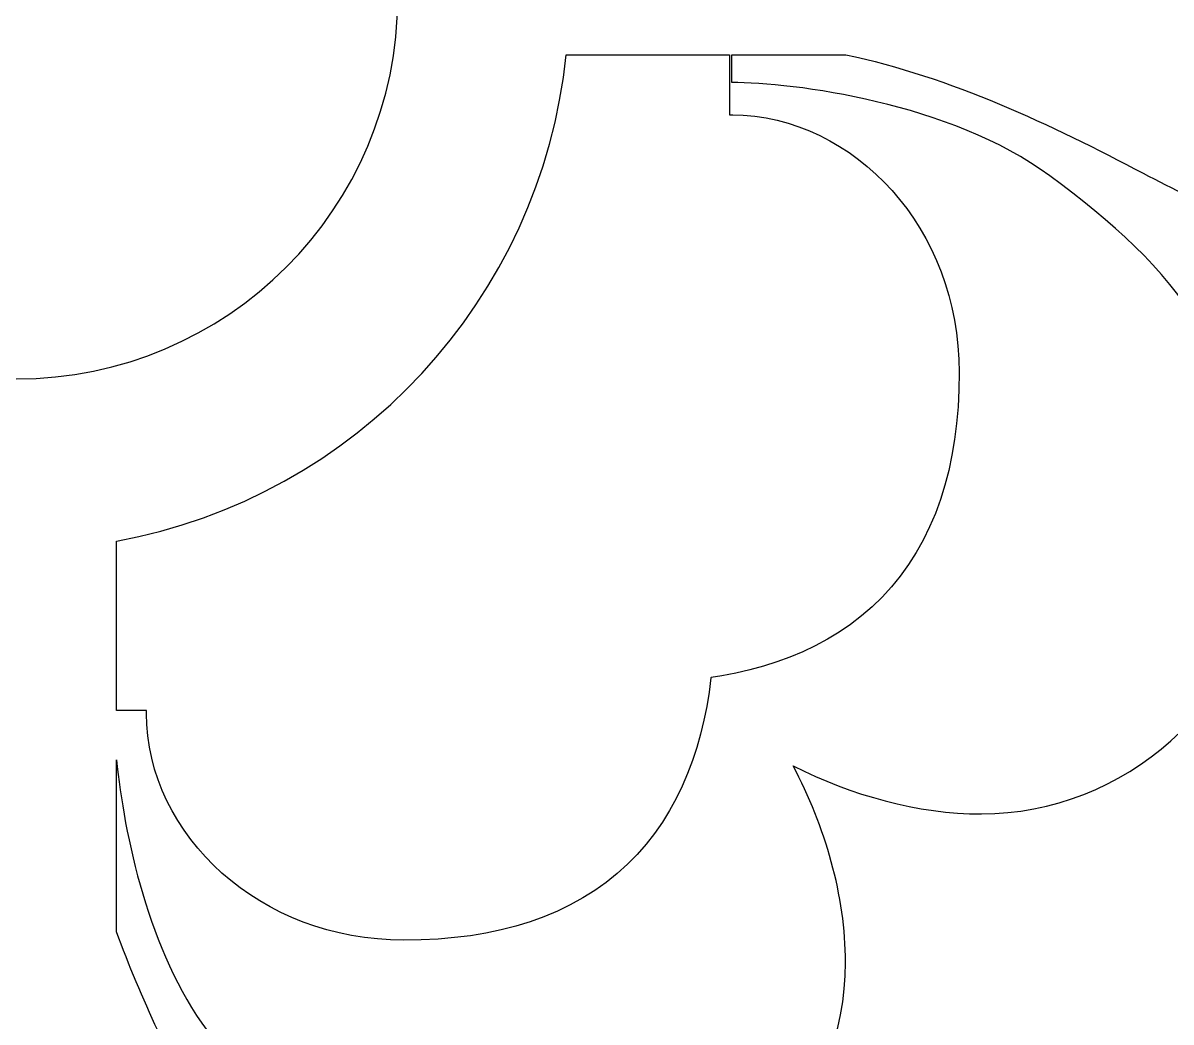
# Model space of a CAD drawing. Header units: centimetres. Extents: x 13.8 to 19.6, y -9 to 9.
# Drawn here: x 15.408 to 16.071, y -6.788 to -6.211 of the extents above; entities that cross this region are included whole.
import ezdxf

# ---------------------------------------------------------------- set-up
doc = ezdxf.new("R2010")
doc.units = ezdxf.units.CM
doc.header["$MEASUREMENT"] = 0
doc.layers.add('layer 1', color=7, linetype='Continuous')

msp = doc.modelspace()

# ---------------------------------------------------------------- linework, layer by layer
at = {"layer": 'layer 1', "color": 250, "lineweight": 30}
for points, knots in [([(13.81568, -9.00019), (13.81568, -9.00019), (13.81568, -7.7491), (13.81568, -7.7491), (13.81568, -7.7491), (13.81568, -7.7491), (13.81568, -7.63661), (13.81568, -7.63661), (13.81568, -7.63661), (13.81568, -7.63661), (13.81568, -7.23319), (13.81568, -7.23319), (13.81568, -7.23319), (13.81568, -7.23319), (13.81568, -7.03897), (13.81568, -7.03897), (13.81568, -7.03897), (13.81568, -7.03897), (13.81568, -5.26695), (13.81568, -5.26695), (13.81568, -5.26695), (13.81568, -5.26695), (13.81568, -5.15446), (13.81568, -5.15446), (13.81568, -5.15446), (13.81568, -5.15446), (13.81568, -4.75104), (13.81568, -4.75104), (13.81568, -4.75104), (13.81568, -4.75104), (13.81568, -4.55682), (13.81568, -4.55682), (13.81568, -4.55682), (13.81568, -4.55682), (13.81568, -2.7848), (13.81568, -2.7848), (13.81568, -2.7848), (13.81568, -2.7848), (13.81568, -2.67231), (13.81568, -2.67231), (13.81568, -2.67231), (13.81568, -2.67231), (13.81568, -2.26889), (13.81568, -2.26889), (13.81568, -2.26889), (13.81568, -2.26889), (13.81568, -2.07467), (13.81568, -2.07467), (13.81568, -2.07467), (13.81568, -2.07467), (13.81568, -0.30265), (13.81568, -0.30265), (13.81568, -0.30265), (13.81568, -0.30265), (13.81568, -0.19016), (13.81568, -0.19016), (13.81568, -0.19016), (13.81568, -0.19016), (13.81568, 0.21326), (13.81568, 0.21326), (13.81568, 0.21326), (13.81568, 0.21326), (13.81568, 0.40748), (13.81568, 0.40748), (13.81568, 0.40748), (13.81568, 0.40748), (13.81568, 2.1795), (13.81568, 2.1795), (13.81568, 2.1795), (13.81568, 2.1795), (13.81568, 2.29199), (13.81568, 2.29199), (13.81568, 2.29199), (13.81568, 2.29199), (13.81568, 2.69541), (13.81568, 2.69541), (13.81568, 2.69541), (13.81568, 2.69541), (13.81568, 2.88963), (13.81568, 2.88963), (13.81568, 2.88963), (13.81568, 2.88963), (13.81568, 4.66165), (13.81568, 4.66165), (13.81568, 4.66165), (13.81568, 4.66165), (13.81568, 4.77414), (13.81568, 4.77414), (13.81568, 4.77414), (13.81568, 4.77414), (13.81568, 5.17756), (13.81568, 5.17756), (13.81568, 5.17756), (13.81568, 5.17756), (13.81568, 5.37178), (13.81568, 5.37178), (13.81568, 5.37178), (13.81568, 5.37178), (13.81568, 7.1438), (13.81568, 7.1438), (13.81568, 7.1438), (13.81568, 7.1438), (13.81568, 7.25629), (13.81568, 7.25629), (13.81568, 7.25629), (13.81568, 7.25629), (13.81568, 7.65971), (13.81568, 7.65971), (13.81568, 7.65971), (13.81568, 7.65971), (13.81568, 7.85393), (13.81568, 7.85393), (13.81568, 7.85393), (13.81568, 7.85393), (13.81568, 9.00077), (13.81568, 9.00077), (13.81568, 9.00077), (13.81568, 9.00077), (14.6889, 9.00077), (14.6889, 9.00077), (14.6889, 9.00077), (14.6889, 9.00077), (14.8859, 9.00077), (14.8859, 9.00077), (14.8859, 9.00077), (14.8859, 9.00077), (15.37838, 9.00077), (15.37838, 9.00077), (15.37838, 9.00077), (15.37838, 9.00077), (15.46164, 9.00077), (15.46164, 9.00077), (15.46164, 9.00077), (15.46164, 9.00077), (15.9263, 9.00077), (15.9263, 9.00077), (15.9263, 9.00077), (15.9263, 9.00077), (16.1189, 9.00077), (16.1189, 9.00077), (16.1189, 9.00077), (16.1189, 9.00077), (17.32165, 9.00077), (17.32165, 9.00077), (17.32165, 9.00077), (17.32165, 9.00077), (17.51865, 9.00077), (17.51865, 9.00077), (17.51865, 9.00077), (17.51865, 9.00077), (18.01113, 9.00077), (18.01113, 9.00077), (18.01113, 9.00077), (18.01113, 9.00077), (18.09439, 9.00077), (18.09439, 9.00077), (18.09439, 9.00077), (18.09439, 9.00077), (18.55905, 9.00077), (18.55905, 9.00077), (18.55905, 9.00077), (18.55905, 9.00077), (18.75165, 9.00077), (18.75165, 9.00077), (18.75165, 9.00077), (18.75165, 9.00077), (19.62498, 9.00077), (19.62498, 9.00077), (19.62498, 9.00077), (19.62498, 9.00077), (19.62498, 7.78696), (19.62498, 7.78696), (19.62498, 7.78696), (19.62498, 7.78696), (19.62498, 7.67444), (19.62498, 7.67444), (19.62498, 7.67444), (19.62498, 7.67444), (19.62498, 7.27121), (19.62498, 7.27121), (19.62498, 7.27121), (19.62498, 7.27121), (19.62498, 7.0909), (19.62498, 7.0909), (19.62498, 7.0909), (19.62498, 7.0909), (19.62498, 5.25821), (19.62498, 5.25821), (19.62498, 5.25821), (19.62498, 5.25821), (19.62498, 5.1457), (19.62498, 5.1457), (19.62498, 5.1457), (19.62498, 5.1457), (19.62498, 4.74247), (19.62498, 4.74247), (19.62498, 4.74247), (19.62498, 4.74247), (19.62498, 4.56216), (19.62498, 4.56216), (19.62498, 4.56216), (19.62498, 4.56216), (19.62498, 2.79003), (19.62498, 2.79003), (19.62498, 2.79003), (19.62498, 2.79003), (19.62498, 2.67751), (19.62498, 2.67751), (19.62498, 2.67751), (19.62498, 2.67751), (19.62498, 2.27429), (19.62498, 2.27429), (19.62498, 2.27429), (19.62498, 2.27429), (19.62498, 2.09398), (19.62498, 2.09398), (19.62498, 2.09398), (19.62498, 2.09398), (19.62498, 0.32184), (19.62498, 0.32184), (19.62498, 0.32184), (19.62498, 0.32184), (19.62498, 0.20933), (19.62498, 0.20933), (19.62498, 0.20933), (19.62498, 0.20933), (19.62498, -0.1939), (19.62498, -0.1939), (19.62498, -0.1939), (19.62498, -0.1939), (19.62498, -0.37421), (19.62498, -0.37421), (19.62498, -0.37421), (19.62498, -0.37421), (19.62498, -2.14634), (19.62498, -2.14634), (19.62498, -2.14634), (19.62498, -2.14634), (19.62498, -2.25886), (19.62498, -2.25886), (19.62498, -2.25886), (19.62498, -2.25886), (19.62498, -2.66208), (19.62498, -2.66208), (19.62498, -2.66208), (19.62498, -2.66208), (19.62498, -2.84239), (19.62498, -2.84239), (19.62498, -2.84239), (19.62498, -2.84239), (19.62498, -4.61452), (19.62498, -4.61452), (19.62498, -4.61452), (19.62498, -4.61452), (19.62498, -4.72704), (19.62498, -4.72704), (19.62498, -4.72704), (19.62498, -4.72704), (19.62498, -5.13027), (19.62498, -5.13027), (19.62498, -5.13027), (19.62498, -5.13027), (19.62498, -5.31058), (19.62498, -5.31058), (19.62498, -5.31058), (19.62498, -5.31058), (19.62498, -7.08271), (19.62498, -7.08271), (19.62498, -7.08271), (19.62498, -7.08271), (19.62498, -7.19522), (19.62498, -7.19522), (19.62498, -7.19522), (19.62498, -7.19522), (19.62498, -7.59845), (19.62498, -7.59845), (19.62498, -7.59845), (19.62498, -7.59845), (19.62498, -7.77876), (19.62498, -7.77876), (19.62498, -7.77876), (19.62498, -7.77876), (19.62498, -9.00019), (19.62498, -9.00019), (19.62498, -9.00019), (19.62498, -9.00019), (18.75176, -9.00019), (18.75176, -9.00019), (18.75176, -9.00019), (18.75176, -9.00019), (18.55373, -9.00019), (18.55373, -9.00019), (18.55373, -9.00019), (18.55373, -9.00019), (18.09439, -9.00019), (18.09439, -9.00019), (18.09439, -9.00019), (18.09439, -9.00019), (18.01113, -9.00019), (18.01113, -9.00019), (18.01113, -9.00019), (18.01113, -9.00019), (17.51524, -9.00019), (17.51524, -9.00019), (17.51524, -9.00019), (17.51524, -9.00019), (17.32172, -9.00019), (17.32172, -9.00019), (17.32172, -9.00019), (17.32172, -9.00019), (16.11901, -9.00019), (16.11901, -9.00019), (16.11901, -9.00019), (16.11901, -9.00019), (15.92097, -9.00019), (15.92097, -9.00019), (15.92097, -9.00019), (15.92097, -9.00019), (15.46164, -9.00019), (15.46164, -9.00019), (15.46164, -9.00019), (15.46164, -9.00019), (15.37838, -9.00019), (15.37838, -9.00019), (15.37838, -9.00019), (15.37838, -9.00019), (14.88249, -9.00019), (14.88249, -9.00019), (14.88249, -9.00019), (14.88249, -9.00019), (14.68897, -9.00019), (14.68897, -9.00019), (14.68897, -9.00019), (14.68897, -9.00019), (13.81568, -9.00019), (13.81568, -9.00019)], [0, 0, 0, 0, 0.011765, 0.011765, 0.011765, 0.011765, 0.023529, 0.023529, 0.023529, 0.023529, 0.035294, 0.035294, 0.035294, 0.035294, 0.047059, 0.047059, 0.047059, 0.047059, 0.058824, 0.058824, 0.058824, 0.058824, 0.070588, 0.070588, 0.070588, 0.070588, 0.082353, 0.082353, 0.082353, 0.082353, 0.094118, 0.094118, 0.094118, 0.094118, 0.105882, 0.105882, 0.105882, 0.105882, 0.117647, 0.117647, 0.117647, 0.117647, 0.129412, 0.129412, 0.129412, 0.129412, 0.141176, 0.141176, 0.141176, 0.141176, 0.152941, 0.152941, 0.152941, 0.152941, 0.164706, 0.164706, 0.164706, 0.164706, 0.176471, 0.176471, 0.176471, 0.176471, 0.188235, 0.188235, 0.188235, 0.188235, 0.2, 0.2, 0.2, 0.2, 0.211765, 0.211765, 0.211765, 0.211765, 0.223529, 0.223529, 0.223529, 0.223529, 0.235294, 0.235294, 0.235294, 0.235294, 0.247059, 0.247059, 0.247059, 0.247059, 0.258824, 0.258824, 0.258824, 0.258824, 0.270588, 0.270588, 0.270588, 0.270588, 0.282353, 0.282353, 0.282353, 0.282353, 0.294118, 0.294118, 0.294118, 0.294118, 0.305882, 0.305882, 0.305882, 0.305882, 0.317647, 0.317647, 0.317647, 0.317647, 0.329412, 0.329412, 0.329412, 0.329412, 0.341176, 0.341176, 0.341176, 0.341176, 0.352941, 0.352941, 0.352941, 0.352941, 0.364706, 0.364706, 0.364706, 0.364706, 0.376471, 0.376471, 0.376471, 0.376471, 0.388235, 0.388235, 0.388235, 0.388235, 0.4, 0.4, 0.4, 0.4, 0.411765, 0.411765, 0.411765, 0.411765, 0.423529, 0.423529, 0.423529, 0.423529, 0.435294, 0.435294, 0.435294, 0.435294, 0.447059, 0.447059, 0.447059, 0.447059, 0.458824, 0.458824, 0.458824, 0.458824, 0.470588, 0.470588, 0.470588, 0.470588, 0.482353, 0.482353, 0.482353, 0.482353, 0.494118, 0.494118, 0.494118, 0.494118, 0.505882, 0.505882, 0.505882, 0.505882, 0.517647, 0.517647, 0.517647, 0.517647, 0.529412, 0.529412, 0.529412, 0.529412, 0.541176, 0.541176, 0.541176, 0.541176, 0.552941, 0.552941, 0.552941, 0.552941, 0.564706, 0.564706, 0.564706, 0.564706, 0.576471, 0.576471, 0.576471, 0.576471, 0.588235, 0.588235, 0.588235, 0.588235, 0.6, 0.6, 0.6, 0.6, 0.611765, 0.611765, 0.611765, 0.611765, 0.623529, 0.623529, 0.623529, 0.623529, 0.635294, 0.635294, 0.635294, 0.635294, 0.647059, 0.647059, 0.647059, 0.647059, 0.658824, 0.658824, 0.658824, 0.658824, 0.670588, 0.670588, 0.670588, 0.670588, 0.682353, 0.682353, 0.682353, 0.682353, 0.694118, 0.694118, 0.694118, 0.694118, 0.705882, 0.705882, 0.705882, 0.705882, 0.717647, 0.717647, 0.717647, 0.717647, 0.729412, 0.729412, 0.729412, 0.729412, 0.741176, 0.741176, 0.741176, 0.741176, 0.752941, 0.752941, 0.752941, 0.752941, 0.764706, 0.764706, 0.764706, 0.764706, 0.776471, 0.776471, 0.776471, 0.776471, 0.788235, 0.788235, 0.788235, 0.788235, 0.8, 0.8, 0.8, 0.8, 0.811765, 0.811765, 0.811765, 0.811765, 0.823529, 0.823529, 0.823529, 0.823529, 0.835294, 0.835294, 0.835294, 0.835294, 0.847059, 0.847059, 0.847059, 0.847059, 0.858824, 0.858824, 0.858824, 0.858824, 0.870588, 0.870588, 0.870588, 0.870588, 0.882353, 0.882353, 0.882353, 0.882353, 0.894118, 0.894118, 0.894118, 0.894118, 0.905882, 0.905882, 0.905882, 0.905882, 0.917647, 0.917647, 0.917647, 0.917647, 0.929412, 0.929412, 0.929412, 0.929412, 0.941176, 0.941176, 0.941176, 0.941176, 0.952941, 0.952941, 0.952941, 0.952941, 0.964706, 0.964706, 0.964706, 0.964706, 0.976471, 0.976471, 0.976471, 0.976471, 1, 1, 1, 1]), ([(15.18374, -6.19624), (15.18374, -6.07464), (15.28235, -5.97603), (15.40395, -5.97603), (15.40395, -5.97603), (15.52555, -5.97603), (15.62416, -6.07464), (15.62416, -6.19624), (15.62416, -6.19624), (15.62416, -6.31784), (15.52555, -6.41645), (15.40395, -6.41645), (15.40395, -6.41645), (15.28235, -6.41645), (15.18374, -6.31784), (15.18374, -6.19624)], [0, 0, 0, 0, 0.2, 0.2, 0.2, 0.2, 0.4, 0.4, 0.4, 0.4, 0.6, 0.6, 0.6, 0.6, 1, 1, 1, 1]), ([(16.01035, -7.40213), (16.03111, -7.24939), (16.19491, -7.1291), (16.39749, -7.12106), (16.39749, -7.12106), (16.39991, -6.91173), (16.52205, -6.7403), (16.67833, -6.71868), (16.67833, -6.71868), (16.67833, -6.71868), (16.67833, -6.29729), (16.67833, -6.29729), (16.67833, -6.29729), (16.67833, -6.29729), (16.42954, -6.22458), (16.42954, -6.22458), (16.42954, -6.22458), (16.38591, -6.24546), (16.34284, -6.26809), (16.31002, -6.28591), (16.31002, -6.28591), (16.25755, -6.31509), (16.20944, -6.33549), (16.16569, -6.33549), (16.16569, -6.33549), (16.12923, -6.33549), (16.0884, -6.31509), (16.05486, -6.29757), (16.05486, -6.29757), (16.00236, -6.2697), (15.94356, -6.24185), (15.88308, -6.22904), (15.88308, -6.22904), (15.88308, -6.22904), (15.81719, -6.22904), (15.81719, -6.22904), (15.81719, -6.22904), (15.81719, -6.22904), (15.81719, -6.24508), (15.81719, -6.24508), (15.81719, -6.24508), (15.8522, -6.24508), (15.94407, -6.25675), (16.00091, -6.29904), (16.00091, -6.29904), (16.07383, -6.35299), (16.11901, -6.40255), (16.11901, -6.52213), (16.11901, -6.52213), (16.11901, -6.60379), (16.04322, -6.66793), (15.96154, -6.66793), (15.96154, -6.66793), (15.92459, -6.66793), (15.88645, -6.65718), (15.85265, -6.64013), (15.85265, -6.64013), (15.87112, -6.6751), (15.88293, -6.71512), (15.88293, -6.75383), (15.88293, -6.75383), (15.88293, -6.83551), (15.81878, -6.9113), (15.73713, -6.9113), (15.73713, -6.9113), (15.61754, -6.9113), (15.56799, -6.86612), (15.51404, -6.7932), (15.51404, -6.7932), (15.48024, -6.74776), (15.46599, -6.67993), (15.46164, -6.63667), (15.46164, -6.63667), (15.46164, -6.63667), (15.46164, -6.73602), (15.46164, -6.73602), (15.46164, -6.73602), (15.47572, -6.77493), (15.49415, -6.81242), (15.51259, -6.84715), (15.51259, -6.84715), (15.53009, -6.88069), (15.55049, -6.92152), (15.55049, -6.95797), (15.55049, -6.95797), (15.55049, -7.00173), (15.53009, -7.04984), (15.50091, -7.10231), (15.50091, -7.10231), (15.48541, -7.13088), (15.46624, -7.16723), (15.44777, -7.20494), (15.44777, -7.20494), (15.44777, -7.20494), (15.50834, -7.41223), (15.50834, -7.41223), (15.50834, -7.41223), (15.50834, -7.41223), (15.77595, -7.3308), (15.77595, -7.3308), (15.77595, -7.3308), (15.77595, -7.3308), (16.01035, -7.40213), (16.01035, -7.40213)], [0, 0, 0, 0, 0.037037, 0.037037, 0.037037, 0.037037, 0.074074, 0.074074, 0.074074, 0.074074, 0.111111, 0.111111, 0.111111, 0.111111, 0.148148, 0.148148, 0.148148, 0.148148, 0.185185, 0.185185, 0.185185, 0.185185, 0.222222, 0.222222, 0.222222, 0.222222, 0.259259, 0.259259, 0.259259, 0.259259, 0.296296, 0.296296, 0.296296, 0.296296, 0.333333, 0.333333, 0.333333, 0.333333, 0.37037, 0.37037, 0.37037, 0.37037, 0.407407, 0.407407, 0.407407, 0.407407, 0.444444, 0.444444, 0.444444, 0.444444, 0.481481, 0.481481, 0.481481, 0.481481, 0.518519, 0.518519, 0.518519, 0.518519, 0.555556, 0.555556, 0.555556, 0.555556, 0.592593, 0.592593, 0.592593, 0.592593, 0.62963, 0.62963, 0.62963, 0.62963, 0.666667, 0.666667, 0.666667, 0.666667, 0.703704, 0.703704, 0.703704, 0.703704, 0.740741, 0.740741, 0.740741, 0.740741, 0.777778, 0.777778, 0.777778, 0.777778, 0.814815, 0.814815, 0.814815, 0.814815, 0.851852, 0.851852, 0.851852, 0.851852, 0.888889, 0.888889, 0.888889, 0.888889, 0.925926, 0.925926, 0.925926, 0.925926, 1, 1, 1, 1]), ([(15.81592, -6.22904), (15.81592, -6.22904), (15.7215, -6.22904), (15.7215, -6.22904), (15.7215, -6.22904), (15.70703, -6.37073), (15.59987, -6.48501), (15.46164, -6.51026), (15.46164, -6.51026), (15.46164, -6.51026), (15.46164, -6.60821), (15.46164, -6.60821), (15.46164, -6.60821), (15.46164, -6.60821), (15.47888, -6.60821), (15.47888, -6.60821), (15.47888, -6.60821), (15.47888, -6.60821), (15.47888, -6.60999), (15.47888, -6.60999), (15.47888, -6.60999), (15.47888, -6.60999), (15.47906, -6.61615), (15.47906, -6.61615), (15.47906, -6.61615), (15.47906, -6.61615), (15.47966, -6.62276), (15.47966, -6.62276), (15.47966, -6.62276), (15.47966, -6.62276), (15.48063, -6.6293), (15.48063, -6.6293), (15.48063, -6.6293), (15.48063, -6.6293), (15.48198, -6.63574), (15.48198, -6.63574), (15.48198, -6.63574), (15.48198, -6.63574), (15.48368, -6.64208), (15.48368, -6.64208), (15.48368, -6.64208), (15.48368, -6.64208), (15.48573, -6.64831), (15.48573, -6.64831), (15.48573, -6.64831), (15.48573, -6.64831), (15.4881, -6.65441), (15.4881, -6.65441), (15.4881, -6.65441), (15.4881, -6.65441), (15.4908, -6.66036), (15.4908, -6.66036), (15.4908, -6.66036), (15.4908, -6.66036), (15.49379, -6.66616), (15.49379, -6.66616), (15.49379, -6.66616), (15.49379, -6.66616), (15.49709, -6.67182), (15.49709, -6.67182), (15.49709, -6.67182), (15.49709, -6.67182), (15.50068, -6.67732), (15.50068, -6.67732), (15.50068, -6.67732), (15.50068, -6.67732), (15.50454, -6.68264), (15.50454, -6.68264), (15.50454, -6.68264), (15.50454, -6.68264), (15.50866, -6.68779), (15.50866, -6.68779), (15.50866, -6.68779), (15.50866, -6.68779), (15.51305, -6.69275), (15.51305, -6.69275), (15.51305, -6.69275), (15.51305, -6.69275), (15.51769, -6.69752), (15.51769, -6.69752), (15.51769, -6.69752), (15.51769, -6.69752), (15.52257, -6.70208), (15.52257, -6.70208), (15.52257, -6.70208), (15.52257, -6.70208), (15.52768, -6.70644), (15.52768, -6.70644), (15.52768, -6.70644), (15.52768, -6.70644), (15.53303, -6.71058), (15.53303, -6.71058), (15.53303, -6.71058), (15.53303, -6.71058), (15.53859, -6.7145), (15.53859, -6.7145), (15.53859, -6.7145), (15.53859, -6.7145), (15.54438, -6.71819), (15.54438, -6.71819), (15.54438, -6.71819), (15.54438, -6.71819), (15.55037, -6.72163), (15.55037, -6.72163), (15.55037, -6.72163), (15.55037, -6.72163), (15.55656, -6.72483), (15.55656, -6.72483), (15.55656, -6.72483), (15.55656, -6.72483), (15.56295, -6.72776), (15.56295, -6.72776), (15.56295, -6.72776), (15.56295, -6.72776), (15.56952, -6.73042), (15.56952, -6.73042), (15.56952, -6.73042), (15.56952, -6.73042), (15.57626, -6.7328), (15.57626, -6.7328), (15.57626, -6.7328), (15.57626, -6.7328), (15.58318, -6.7349), (15.58318, -6.7349), (15.58318, -6.7349), (15.58318, -6.7349), (15.59027, -6.7367), (15.59027, -6.7367), (15.59027, -6.7367), (15.59027, -6.7367), (15.5975, -6.73819), (15.5975, -6.73819), (15.5975, -6.73819), (15.5975, -6.73819), (15.60488, -6.73936), (15.60488, -6.73936), (15.60488, -6.73936), (15.60488, -6.73936), (15.61238, -6.74021), (15.61238, -6.74021), (15.61238, -6.74021), (15.61238, -6.74021), (15.62001, -6.74073), (15.62001, -6.74073), (15.62001, -6.74073), (15.62001, -6.74073), (15.62765, -6.7409), (15.62765, -6.7409), (15.62765, -6.7409), (15.62765, -6.7409), (15.63772, -6.74074), (15.63772, -6.74074), (15.63772, -6.74074), (15.63772, -6.74074), (15.64744, -6.74025), (15.64744, -6.74025), (15.64744, -6.74025), (15.64744, -6.74025), (15.6569, -6.73944), (15.6569, -6.73944), (15.6569, -6.73944), (15.6569, -6.73944), (15.66613, -6.7383), (15.66613, -6.7383), (15.66613, -6.7383), (15.66613, -6.7383), (15.67511, -6.73682), (15.67511, -6.73682), (15.67511, -6.73682), (15.67511, -6.73682), (15.68386, -6.73499), (15.68386, -6.73499), (15.68386, -6.73499), (15.68386, -6.73499), (15.69236, -6.73281), (15.69236, -6.73281), (15.69236, -6.73281), (15.69236, -6.73281), (15.70063, -6.73028), (15.70063, -6.73028), (15.70063, -6.73028), (15.70063, -6.73028), (15.70864, -6.72739), (15.70864, -6.72739), (15.70864, -6.72739), (15.70864, -6.72739), (15.7164, -6.72413), (15.7164, -6.72413), (15.7164, -6.72413), (15.7164, -6.72413), (15.72389, -6.72051), (15.72389, -6.72051), (15.72389, -6.72051), (15.72389, -6.72051), (15.7311, -6.71652), (15.7311, -6.71652), (15.7311, -6.71652), (15.7311, -6.71652), (15.73801, -6.71218), (15.73801, -6.71218), (15.73801, -6.71218), (15.73801, -6.71218), (15.74462, -6.70748), (15.74462, -6.70748), (15.74462, -6.70748), (15.74462, -6.70748), (15.75091, -6.70243), (15.75091, -6.70243), (15.75091, -6.70243), (15.75091, -6.70243), (15.75685, -6.69706), (15.75685, -6.69706), (15.75685, -6.69706), (15.75685, -6.69706), (15.76245, -6.69138), (15.76245, -6.69138), (15.76245, -6.69138), (15.76245, -6.69138), (15.7677, -6.68541), (15.7677, -6.68541), (15.7677, -6.68541), (15.7677, -6.68541), (15.77259, -6.67917), (15.77259, -6.67917), (15.77259, -6.67917), (15.77259, -6.67917), (15.77711, -6.67267), (15.77711, -6.67267), (15.77711, -6.67267), (15.77711, -6.67267), (15.78128, -6.66595), (15.78128, -6.66595), (15.78128, -6.66595), (15.78128, -6.66595), (15.78509, -6.65902), (15.78509, -6.65902), (15.78509, -6.65902), (15.78509, -6.65902), (15.78855, -6.6519), (15.78855, -6.6519), (15.78855, -6.6519), (15.78855, -6.6519), (15.79168, -6.64459), (15.79168, -6.64459), (15.79168, -6.64459), (15.79168, -6.64459), (15.79449, -6.63712), (15.79449, -6.63712), (15.79449, -6.63712), (15.79449, -6.63712), (15.79698, -6.6295), (15.79698, -6.6295), (15.79698, -6.6295), (15.79698, -6.6295), (15.79917, -6.62173), (15.79917, -6.62173), (15.79917, -6.62173), (15.79917, -6.62173), (15.80107, -6.61382), (15.80107, -6.61382), (15.80107, -6.61382), (15.80107, -6.61382), (15.8027, -6.60577), (15.8027, -6.60577), (15.8027, -6.60577), (15.8027, -6.60577), (15.80407, -6.59759), (15.80407, -6.59759), (15.80407, -6.59759), (15.80407, -6.59759), (15.80517, -6.58928), (15.80517, -6.58928), (15.80517, -6.58928), (15.80517, -6.58928), (15.8052, -6.58904), (15.8052, -6.58904), (15.8052, -6.58904), (15.8052, -6.58904), (15.81146, -6.58805), (15.81146, -6.58805), (15.81146, -6.58805), (15.81146, -6.58805), (15.81961, -6.58647), (15.81961, -6.58647), (15.81961, -6.58647), (15.81961, -6.58647), (15.82762, -6.58462), (15.82762, -6.58462), (15.82762, -6.58462), (15.82762, -6.58462), (15.83549, -6.58248), (15.83549, -6.58248), (15.83549, -6.58248), (15.83549, -6.58248), (15.84322, -6.58003), (15.84322, -6.58003), (15.84322, -6.58003), (15.84322, -6.58003), (15.85078, -6.57727), (15.85078, -6.57727), (15.85078, -6.57727), (15.85078, -6.57727), (15.85818, -6.57418), (15.85818, -6.57418), (15.85818, -6.57418), (15.85818, -6.57418), (15.8654, -6.57076), (15.8654, -6.57076), (15.8654, -6.57076), (15.8654, -6.57076), (15.87242, -6.56698), (15.87242, -6.56698), (15.87242, -6.56698), (15.87242, -6.56698), (15.87924, -6.56284), (15.87924, -6.56284), (15.87924, -6.56284), (15.87924, -6.56284), (15.88583, -6.55834), (15.88583, -6.55834), (15.88583, -6.55834), (15.88583, -6.55834), (15.89217, -6.55347), (15.89217, -6.55347), (15.89217, -6.55347), (15.89217, -6.55347), (15.89823, -6.54824), (15.89823, -6.54824), (15.89823, -6.54824), (15.89823, -6.54824), (15.90401, -6.54263), (15.90401, -6.54263), (15.90401, -6.54263), (15.90401, -6.54263), (15.90947, -6.53669), (15.90947, -6.53669), (15.90947, -6.53669), (15.90947, -6.53669), (15.91459, -6.53039), (15.91459, -6.53039), (15.91459, -6.53039), (15.91459, -6.53039), (15.91937, -6.52377), (15.91937, -6.52377), (15.91937, -6.52377), (15.91937, -6.52377), (15.9238, -6.51683), (15.9238, -6.51683), (15.9238, -6.51683), (15.9238, -6.51683), (15.92786, -6.50958), (15.92786, -6.50958), (15.92786, -6.50958), (15.92786, -6.50958), (15.93154, -6.50205), (15.93154, -6.50205), (15.93154, -6.50205), (15.93154, -6.50205), (15.93486, -6.49425), (15.93486, -6.49425), (15.93486, -6.49425), (15.93486, -6.49425), (15.9378, -6.48619), (15.9378, -6.48619), (15.9378, -6.48619), (15.9378, -6.48619), (15.94038, -6.47787), (15.94038, -6.47787), (15.94038, -6.47787), (15.94038, -6.47787), (15.94259, -6.46931), (15.94259, -6.46931), (15.94259, -6.46931), (15.94259, -6.46931), (15.94445, -6.4605), (15.94445, -6.4605), (15.94445, -6.4605), (15.94445, -6.4605), (15.94596, -6.45145), (15.94596, -6.45145), (15.94596, -6.45145), (15.94596, -6.45145), (15.94712, -6.44215), (15.94712, -6.44215), (15.94712, -6.44215), (15.94712, -6.44215), (15.94795, -6.43261), (15.94795, -6.43261), (15.94795, -6.43261), (15.94795, -6.43261), (15.94844, -6.42282), (15.94844, -6.42282), (15.94844, -6.42282), (15.94844, -6.42282), (15.94861, -6.41266), (15.94861, -6.41266), (15.94861, -6.41266), (15.94861, -6.41266), (15.94844, -6.40501), (15.94844, -6.40501), (15.94844, -6.40501), (15.94844, -6.40501), (15.94792, -6.39739), (15.94792, -6.39739), (15.94792, -6.39739), (15.94792, -6.39739), (15.94707, -6.38988), (15.94707, -6.38988), (15.94707, -6.38988), (15.94707, -6.38988), (15.9459, -6.3825), (15.9459, -6.3825), (15.9459, -6.3825), (15.9459, -6.3825), (15.94441, -6.37527), (15.94441, -6.37527), (15.94441, -6.37527), (15.94441, -6.37527), (15.94261, -6.36819), (15.94261, -6.36819), (15.94261, -6.36819), (15.94261, -6.36819), (15.94051, -6.36127), (15.94051, -6.36127), (15.94051, -6.36127), (15.94051, -6.36127), (15.93813, -6.35452), (15.93813, -6.35452), (15.93813, -6.35452), (15.93813, -6.35452), (15.93546, -6.34795), (15.93546, -6.34795), (15.93546, -6.34795), (15.93546, -6.34795), (15.93253, -6.34156), (15.93253, -6.34156), (15.93253, -6.34156), (15.93253, -6.34156), (15.92934, -6.33537), (15.92934, -6.33537), (15.92934, -6.33537), (15.92934, -6.33537), (15.9259, -6.32938), (15.9259, -6.32938), (15.9259, -6.32938), (15.9259, -6.32938), (15.92221, -6.3236), (15.92221, -6.3236), (15.92221, -6.3236), (15.92221, -6.3236), (15.91829, -6.31803), (15.91829, -6.31803), (15.91829, -6.31803), (15.91829, -6.31803), (15.91415, -6.31269), (15.91415, -6.31269), (15.91415, -6.31269), (15.91415, -6.31269), (15.90979, -6.30756), (15.90979, -6.30756), (15.90979, -6.30756), (15.90979, -6.30756), (15.90522, -6.30268), (15.90522, -6.30268), (15.90522, -6.30268), (15.90522, -6.30268), (15.90045, -6.29804), (15.90045, -6.29804), (15.90045, -6.29804), (15.90045, -6.29804), (15.8955, -6.29366), (15.8955, -6.29366), (15.8955, -6.29366), (15.8955, -6.29366), (15.89035, -6.28953), (15.89035, -6.28953), (15.89035, -6.28953), (15.89035, -6.28953), (15.88503, -6.28567), (15.88503, -6.28567), (15.88503, -6.28567), (15.88503, -6.28567), (15.87954, -6.28209), (15.87954, -6.28209), (15.87954, -6.28209), (15.87954, -6.28209), (15.87388, -6.27879), (15.87388, -6.27879), (15.87388, -6.27879), (15.87388, -6.27879), (15.86807, -6.27579), (15.86807, -6.27579), (15.86807, -6.27579), (15.86807, -6.27579), (15.86211, -6.27309), (15.86211, -6.27309), (15.86211, -6.27309), (15.86211, -6.27309), (15.85601, -6.27072), (15.85601, -6.27072), (15.85601, -6.27072), (15.85601, -6.27072), (15.84979, -6.26867), (15.84979, -6.26867), (15.84979, -6.26867), (15.84979, -6.26867), (15.84345, -6.26697), (15.84345, -6.26697), (15.84345, -6.26697), (15.84345, -6.26697), (15.83701, -6.26563), (15.83701, -6.26563), (15.83701, -6.26563), (15.83701, -6.26563), (15.83047, -6.26465), (15.83047, -6.26465), (15.83047, -6.26465), (15.83047, -6.26465), (15.82386, -6.26405), (15.82386, -6.26405), (15.82386, -6.26405), (15.82386, -6.26405), (15.81771, -6.26386), (15.81771, -6.26386), (15.81771, -6.26386), (15.81771, -6.26386), (15.81592, -6.26386), (15.81592, -6.26386), (15.81592, -6.26386), (15.81592, -6.26386), (15.81592, -6.22904), (15.81592, -6.22904)], [0, 0, 0, 0, 0.007463, 0.007463, 0.007463, 0.007463, 0.014925, 0.014925, 0.014925, 0.014925, 0.022388, 0.022388, 0.022388, 0.022388, 0.029851, 0.029851, 0.029851, 0.029851, 0.037313, 0.037313, 0.037313, 0.037313, 0.044776, 0.044776, 0.044776, 0.044776, 0.052239, 0.052239, 0.052239, 0.052239, 0.059701, 0.059701, 0.059701, 0.059701, 0.067164, 0.067164, 0.067164, 0.067164, 0.074627, 0.074627, 0.074627, 0.074627, 0.08209, 0.08209, 0.08209, 0.08209, 0.089552, 0.089552, 0.089552, 0.089552, 0.097015, 0.097015, 0.097015, 0.097015, 0.104478, 0.104478, 0.104478, 0.104478, 0.11194, 0.11194, 0.11194, 0.11194, 0.119403, 0.119403, 0.119403, 0.119403, 0.126866, 0.126866, 0.126866, 0.126866, 0.134328, 0.134328, 0.134328, 0.134328, 0.141791, 0.141791, 0.141791, 0.141791, 0.149254, 0.149254, 0.149254, 0.149254, 0.156716, 0.156716, 0.156716, 0.156716, 0.164179, 0.164179, 0.164179, 0.164179, 0.171642, 0.171642, 0.171642, 0.171642, 0.179104, 0.179104, 0.179104, 0.179104, 0.186567, 0.186567, 0.186567, 0.186567, 0.19403, 0.19403, 0.19403, 0.19403, 0.201493, 0.201493, 0.201493, 0.201493, 0.208955, 0.208955, 0.208955, 0.208955, 0.216418, 0.216418, 0.216418, 0.216418, 0.223881, 0.223881, 0.223881, 0.223881, 0.231343, 0.231343, 0.231343, 0.231343, 0.238806, 0.238806, 0.238806, 0.238806, 0.246269, 0.246269, 0.246269, 0.246269, 0.253731, 0.253731, 0.253731, 0.253731, 0.261194, 0.261194, 0.261194, 0.261194, 0.268657, 0.268657, 0.268657, 0.268657, 0.276119, 0.276119, 0.276119, 0.276119, 0.283582, 0.283582, 0.283582, 0.283582, 0.291045, 0.291045, 0.291045, 0.291045, 0.298507, 0.298507, 0.298507, 0.298507, 0.30597, 0.30597, 0.30597, 0.30597, 0.313433, 0.313433, 0.313433, 0.313433, 0.320896, 0.320896, 0.320896, 0.320896, 0.328358, 0.328358, 0.328358, 0.328358, 0.335821, 0.335821, 0.335821, 0.335821, 0.343284, 0.343284, 0.343284, 0.343284, 0.350746, 0.350746, 0.350746, 0.350746, 0.358209, 0.358209, 0.358209, 0.358209, 0.365672, 0.365672, 0.365672, 0.365672, 0.373134, 0.373134, 0.373134, 0.373134, 0.380597, 0.380597, 0.380597, 0.380597, 0.38806, 0.38806, 0.38806, 0.38806, 0.395522, 0.395522, 0.395522, 0.395522, 0.402985, 0.402985, 0.402985, 0.402985, 0.410448, 0.410448, 0.410448, 0.410448, 0.41791, 0.41791, 0.41791, 0.41791, 0.425373, 0.425373, 0.425373, 0.425373, 0.432836, 0.432836, 0.432836, 0.432836, 0.440299, 0.440299, 0.440299, 0.440299, 0.447761, 0.447761, 0.447761, 0.447761, 0.455224, 0.455224, 0.455224, 0.455224, 0.462687, 0.462687, 0.462687, 0.462687, 0.470149, 0.470149, 0.470149, 0.470149, 0.477612, 0.477612, 0.477612, 0.477612, 0.485075, 0.485075, 0.485075, 0.485075, 0.492537, 0.492537, 0.492537, 0.492537, 0.5, 0.5, 0.5, 0.5, 0.507463, 0.507463, 0.507463, 0.507463, 0.514925, 0.514925, 0.514925, 0.514925, 0.522388, 0.522388, 0.522388, 0.522388, 0.529851, 0.529851, 0.529851, 0.529851, 0.537313, 0.537313, 0.537313, 0.537313, 0.544776, 0.544776, 0.544776, 0.544776, 0.552239, 0.552239, 0.552239, 0.552239, 0.559701, 0.559701, 0.559701, 0.559701, 0.567164, 0.567164, 0.567164, 0.567164, 0.574627, 0.574627, 0.574627, 0.574627, 0.58209, 0.58209, 0.58209, 0.58209, 0.589552, 0.589552, 0.589552, 0.589552, 0.597015, 0.597015, 0.597015, 0.597015, 0.604478, 0.604478, 0.604478, 0.604478, 0.61194, 0.61194, 0.61194, 0.61194, 0.619403, 0.619403, 0.619403, 0.619403, 0.626866, 0.626866, 0.626866, 0.626866, 0.634328, 0.634328, 0.634328, 0.634328, 0.641791, 0.641791, 0.641791, 0.641791, 0.649254, 0.649254, 0.649254, 0.649254, 0.656716, 0.656716, 0.656716, 0.656716, 0.664179, 0.664179, 0.664179, 0.664179, 0.671642, 0.671642, 0.671642, 0.671642, 0.679104, 0.679104, 0.679104, 0.679104, 0.686567, 0.686567, 0.686567, 0.686567, 0.69403, 0.69403, 0.69403, 0.69403, 0.701493, 0.701493, 0.701493, 0.701493, 0.708955, 0.708955, 0.708955, 0.708955, 0.716418, 0.716418, 0.716418, 0.716418, 0.723881, 0.723881, 0.723881, 0.723881, 0.731343, 0.731343, 0.731343, 0.731343, 0.738806, 0.738806, 0.738806, 0.738806, 0.746269, 0.746269, 0.746269, 0.746269, 0.753731, 0.753731, 0.753731, 0.753731, 0.761194, 0.761194, 0.761194, 0.761194, 0.768657, 0.768657, 0.768657, 0.768657, 0.776119, 0.776119, 0.776119, 0.776119, 0.783582, 0.783582, 0.783582, 0.783582, 0.791045, 0.791045, 0.791045, 0.791045, 0.798507, 0.798507, 0.798507, 0.798507, 0.80597, 0.80597, 0.80597, 0.80597, 0.813433, 0.813433, 0.813433, 0.813433, 0.820896, 0.820896, 0.820896, 0.820896, 0.828358, 0.828358, 0.828358, 0.828358, 0.835821, 0.835821, 0.835821, 0.835821, 0.843284, 0.843284, 0.843284, 0.843284, 0.850746, 0.850746, 0.850746, 0.850746, 0.858209, 0.858209, 0.858209, 0.858209, 0.865672, 0.865672, 0.865672, 0.865672, 0.873134, 0.873134, 0.873134, 0.873134, 0.880597, 0.880597, 0.880597, 0.880597, 0.88806, 0.88806, 0.88806, 0.88806, 0.895522, 0.895522, 0.895522, 0.895522, 0.902985, 0.902985, 0.902985, 0.902985, 0.910448, 0.910448, 0.910448, 0.910448, 0.91791, 0.91791, 0.91791, 0.91791, 0.925373, 0.925373, 0.925373, 0.925373, 0.932836, 0.932836, 0.932836, 0.932836, 0.940299, 0.940299, 0.940299, 0.940299, 0.947761, 0.947761, 0.947761, 0.947761, 0.955224, 0.955224, 0.955224, 0.955224, 0.962687, 0.962687, 0.962687, 0.962687, 0.970149, 0.970149, 0.970149, 0.970149, 0.977612, 0.977612, 0.977612, 0.977612, 0.985075, 0.985075, 0.985075, 0.985075, 1, 1, 1, 1])]:
    msp.add_open_spline(points, degree=3, knots=knots, dxfattribs=at)

doc.saveas('drawing.dxf')
